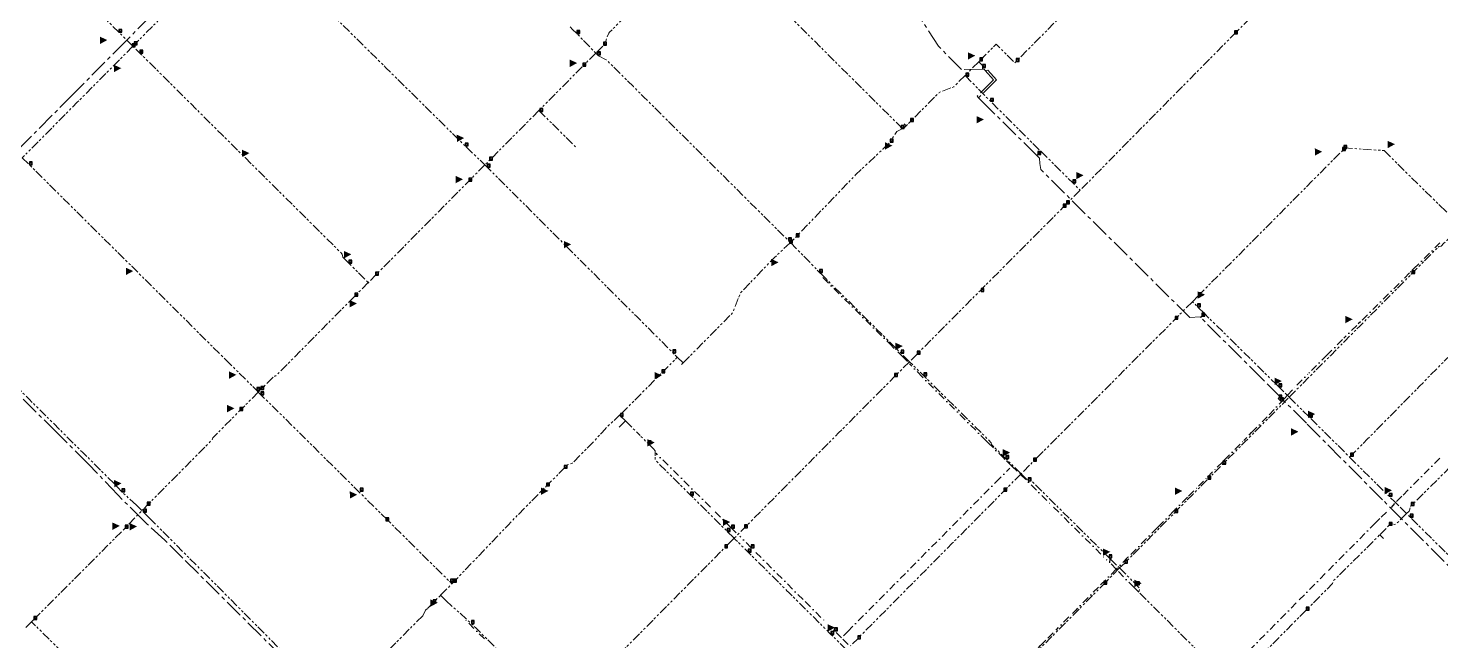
# Model space of a CAD drawing. Header units: millimetres. Extents: x 489358 to 493084, y 5457635 to 5460242.
# Drawn here: x 490313 to 491272, y 5458465 to 5458880 of the extents above; entities that cross this region are included whole.
import ezdxf

# ---------------------------------------------------------------- set-up
doc = ezdxf.new("R2010")
doc.units = ezdxf.units.MM
doc.header["$LTSCALE"] = 10
for name, pattern in [('CENTER', [2, 1.25, -0.25, 0.25, -0.25]), ('DASHDOT', [1, 0.5, -0.25, 0, -0.25]), ('PIPE', [1.305, 0.6, -0.15, 0.15, -0.15, 0.15, -0.105])]:
    doc.linetypes.add(name, pattern=pattern)
for name, color, linetype in [('Abandoned Mains', 10, 'Continuous'), ('Control Valves', 10, 'Continuous'), ('DFPS Mains', 10, 'Continuous'), ('Distribution Mains', 10, 'Continuous'), ('Hydrants', 10, 'Continuous'), ('Transmission Mains', 10, 'Continuous')]:
    doc.layers.add(name, color=color, linetype=linetype)

# ---------------------------------------------------------------- blocks, each defined once
blk = doc.blocks.new('SUPPLYPOINT')
at = {"linetype": 'Continuous'}
h = blk.add_hatch(color=256, dxfattribs=at)
h.paths.add_polyline_path([(0, 3.90525), (0, 0), (3.90525, 0), (3.90525, 3.90525)])
h.paths.add_polyline_path([(3.254375, 1.952625, -1), (0.650875, 1.952625, -1)], flags=16)
blk.add_lwpolyline([(0, 0), (3.90525, 0), (3.90525, 3.90525), (0, 3.90525)], close=True)
blk.add_circle((1.952625, 1.952625), 1.30175)
blk = doc.blocks.new('DAR')
blk.add_solid([(-2.25, 0.34), (-2.24, -0.41), (0, 0)])

msp = doc.modelspace()

# ---------------------------------------------------------------- linework, layer by layer
at = {"layer": 'Abandoned Mains', "color": 40, "linetype": 'DASHDOT', "lineweight": -3, "true_color": 0xffaa00}
for points in [[(491252.339, 5458716.207, 0), (491253.26, 5458717.125, 0), (491271.619, 5458735.366, 0)], [(491250.513, 5458714.387, 0), (491218.261, 5458682.325, 0)], [(491251.32, 5458715.191, 0), (491250.965, 5458714.838, 0)], [(490852.254, 5458711.288, 0), (490852.584, 5458710.908, 0)], [(490852.584, 5458710.908, 0), (490899.363, 5458664.528, 0), (490900.65, 5458663.251, 0)], [(491214.71, 5458678.8, 0), (491205.916, 5458670.063, 0)], [(491217.12, 5458681.193, 0), (491215.701, 5458679.785, 0)], [(491204.991, 5458669.145, 0), (491194.542, 5458658.745, 0), (491183.761, 5458648.03, 0)], [(490903.053, 5458660.869, 0), (490906.283, 5458657.659, 0), (490909.676, 5458654.266, 0)], [(490963.084, 5458600.46, 0), (490919.684, 5458643.909, 0), (490911.077, 5458652.839, 0)], [(491167.532, 5458631.364, 0), (491173.982, 5458638.314, 0), (491181.519, 5458645.801, 0)], [(491182.512, 5458646.788, 0), (491182.157, 5458646.436, 0)], [(491141.504, 5458604.328, 0), (491143.273, 5458606.114, 0), (491155.082, 5458618.014, 0), (491163.472, 5458627.014, 0)], [(490963.084, 5458600.46, 0), (490964.384, 5458599.16, 0)], [(490964.384, 5458599.16, 0), (490974.534, 5458589.1, 0), (490975.834, 5458587.81, 0)], [(491100.461, 5458562.926, 0), (491107.133, 5458569.653, 0), (491113.233, 5458575.803, 0), (491119.903, 5458582.533, 0), (491123.733, 5458586.403, 0), (491124.803, 5458587.483, 0), (491137.92, 5458600.715, 0), (491140.009, 5458602.821, 0)], [(490775.826, 5458555.544, 0), (490738.939, 5458592.058, 0)], [(490980.384, 5458583.31, 0), (490975.834, 5458587.81, 0)], [(491270.986, 5458588.704, 0), (491245.283, 5458562.865, 0), (491241.672, 5458559.254, 0)], [(490866.123, 5458468.06, 0), (490869.138, 5458471.11, 0), (490969.685, 5458572.51, 0), (490979.098, 5458582.012, 0)], [(490980.384, 5458583.31, 0), (490986.434, 5458577.71, 0), (491007.351, 5458556.975, 0)], [(491099.714, 5458562.173, 0), (491091.899, 5458554.294, 0)], [(490779.083, 5458552.267, 0), (490788.907, 5458542.518, 0), (490790.187, 5458541.258, 0), (490793.349, 5458538.134, 0)], [(491008.771, 5458555.568, 0), (491044.615, 5458520.032, 0), (491045.035, 5458519.612, 0)], [(491090.491, 5458552.874, 0), (491081.416, 5458543.724, 0), (491079.025, 5458541.313, 0), (491059.285, 5458521.413, 0), (491051.335, 5458513.412, 0)], [(491091.899, 5458554.294, 0), (491091.195, 5458553.584, 0), (491090.491, 5458552.874, 0)], [(491195.415, 5458512.528, 0), (491226.838, 5458544.276, 0), (491231.133, 5458548.615, 0), (491237.064, 5458554.252, 0)], [(491238.183, 5458555.315, 0), (491240.446, 5458557.942, 0)], [(490803.587, 5458527.908, 0), (490795.745, 5458535.758, 0)], [(490806.702, 5458524.806, 0), (490840.227, 5458491.338, 0), (490854.299, 5458477.264, 0)], [(491051.335, 5458513.412, 0), (491039.336, 5458501.262, 0), (491023.855, 5458485.646, 0), (491021.616, 5458483.393, 0)], [(491047.081, 5458517.789, 0), (491047.27, 5458520.396, 0)], [(491051.335, 5458513.412, 0), (491047.081, 5458517.789, 0)], [(491051.905, 5458512.826, 0), (491051.335, 5458513.412, 0)], [(491063.436, 5458500.963, 0), (491052.398, 5458512.318, 0)], [(491175.581, 5458492.487, 0), (491194.293, 5458511.393, 0)], [(491066.617, 5458497.802, 0), (491065.146, 5458499.263, 0), (491063.436, 5458500.963, 0)], [(491173.543, 5458490.43, 0), (491132.422, 5458448.881, 0), (491129.386, 5458445.814, 0), (491124.968, 5458441.354, 0)], [(490622.515, 5458466.013, 0), (490609.095, 5458479.311, 0)], [(491019.174, 5458480.935, 0), (491010.277, 5458471.969, 0)], [(490869.388, 5458462.31, 0), (490864.838, 5458466.76, 0), (490860.088, 5458471.51, 0), (490859.438, 5458472.15, 0)], [(490998.488, 5458460.099, 0), (491000.036, 5458461.662, 0), (491005.009, 5458466.666, 0), (491008.744, 5458470.425, 0)]]:
    msp.add_polyline3d(points, dxfattribs=at)
at = {"layer": 'DFPS Mains', "color": 5, "linetype": 'CENTER', "lineweight": 5}
for points in [[(490216.994, 5458711.393, 0), (490217.621, 5458712.002, 0), (490219.303, 5458713.637, 0), (490220.618, 5458713.725, 0), (490224.494, 5458716.215, 0), (490255.948, 5458747.949, 0), (490306.12, 5458798.327, 0), (490341.906, 5458834.419, 0), (490373.085, 5458865.862, 0), (490422.162, 5458915.354, 0)], [(490515.224, 5458424.013, 0), (490499.174, 5458439.962, 0), (490417.734, 5458520.846, 0), (490405.467, 5458533.034, 0), (490393.487, 5458543.952, 0), (490390.793, 5458546.629, 0), (490373.516, 5458563.738, 0), (490353.438, 5458584.943, 0), (490332.371, 5458605.861, 0), (490252.591, 5458685.041, 0), (490240.316, 5458697.222, 0), (490232.284, 5458701.512, 0), (490220.982, 5458707.549, 0), (490218.303, 5458710.131, 0), (490217.603, 5458710.806, 0)]]:
    msp.add_polyline3d(points, dxfattribs=at)
at = {"layer": 'Distribution Mains', "color": 140, "linetype": 'PIPE', "lineweight": 5, "true_color": 0x00aaff, "flags": 128}
for points in [[(490383.787, 5458868.301), (490374.287, 5458877.751), (490348.776, 5458903.08), (490342.926, 5458908.88), (490335.577, 5458916.179), (490311.816, 5458939.768), (490297.116, 5458954.368), (490292.136, 5458959.318), (490274.386, 5458976.948), (490270.086, 5458981.248)], [(490461.484, 5458946.6), (490451.164, 5458936.21), (490448.384, 5458933.4), (490438.997, 5458923.952), (490438.361, 5458923.312), (490398.607, 5458883.271), (490384.637, 5458869.201), (490383.787, 5458868.301)], [(490461.484, 5458946.6), (490467.084, 5458941.05), (490490.505, 5458917.921), (490507.345, 5458901.301), (490522.844, 5458886.002), (490555.578, 5458853.679), (490597.678, 5458812.109), (490607.576, 5458802.336), (490609.336, 5458800.606), (490622.736, 5458787.756)], [(490773.43, 5458944.354), (490764.83, 5458935.754), (490763.561, 5458934.464), (490707.452, 5458877.874), (490706.832, 5458877.254), (490704.032, 5458869.654), (490703.382, 5458869.004), (490698.032, 5458863.604)], [(490958.9, 5458858.678), (490967.04, 5458866.888), (490967.64, 5458867.488), (490969.83, 5458869.708), (490982.48, 5458857.009), (490983.38, 5458857.909), (491030.568, 5458905.459), (491036.298, 5458911.229), (491065.507, 5458940.67), (491075.577, 5458950.81)], [(490905.551, 5458811.988), (490905.331, 5458812.498), (490904.671, 5458814.008), (490863.15, 5458855.246), (490838.281, 5458879.936), (490834.391, 5458883.806), (490819.491, 5458898.605), (490805.861, 5458912.135), (490800.632, 5458917.328), (490779.48, 5458938.334)], [(491142.198, 5458887.332), (491131.678, 5458876.712), (491117.118, 5458861.962), (491099.139, 5458843.742), (491086.499, 5458830.931), (491084.589, 5458828.991), (491054.71, 5458798.721), (491033.11, 5458776.821), (491030.531, 5458774.21), (491030.101, 5458773.78), (491026.831, 5458770.56)], [(490680.582, 5458881.454), (490682.322, 5458879.734), (490685.132, 5458876.954), (490698.032, 5458863.604)], [(490383.787, 5458868.301), (490383.387, 5458867.901), (490372.428, 5458856.852), (490363.841, 5458848.195), (490346.053, 5458830.26), (490309.992, 5458793.903), (490308.692, 5458792.604)], [(490527.79, 5458723.607), (490526.29, 5458725.107), (490525.84, 5458727.257), (490503.56, 5458749.376), (490476.099, 5458776.656), (490474.369, 5458778.366), (490459.939, 5458792.695), (490459.039, 5458793.595), (490448.679, 5458803.885), (490444.339, 5458808.194), (490389.66, 5458862.486), (490388.537, 5458863.602), (490383.787, 5458868.301)], [(490698.032, 5458863.604), (490689.233, 5458854.754), (490688.373, 5458853.884), (490681.733, 5458847.194), (490659.425, 5458824.704)], [(490698.032, 5458863.604), (490699.132, 5458862.554), (490699.982, 5458861.704)], [(490699.982, 5458861.704), (490705.182, 5458859.104), (490723.583, 5458840.845), (490730.683, 5458833.795), (490746.23, 5458818.371), (490746.868, 5458817.737), (490828.883, 5458736.357), (490830.183, 5458735.057)], [(490958.03, 5458857.808), (490948.78, 5458848.508)], [(490958.9, 5458858.678), (490958.03, 5458857.808)], [(490958.03, 5458857.808), (490960.63, 5458855.258), (490960.63, 5458853.958), (490960.63, 5458852.758)], [(490948.78, 5458848.508), (490941.13, 5458840.808), (490936.9, 5458839.128), (490931.18, 5458836.857), (490911.781, 5458817.258), (490908.781, 5458814.258)], [(490948.78, 5458848.508), (490949.33, 5458847.948), (490965.98, 5458830.909), (490985.721, 5458811.34), (491000.241, 5458796.96)], [(490659.425, 5458824.704), (490625.936, 5458790.956), (490622.736, 5458787.756)], [(490659.425, 5458824.704), (490660.085, 5458824.054), (490676.515, 5458807.726), (490681.725, 5458802.536), (490685.385, 5458798.906)], [(490905.551, 5458811.988), (490902.331, 5458810.358), (490897.831, 5458803.208), (490897.431, 5458802.808), (490893.311, 5458798.898), (490892.889, 5458798.495), (490888.581, 5458794.398), (490874.432, 5458780.958), (490869.333, 5458775.648), (490834.083, 5458738.957), (490830.183, 5458735.057)], [(490908.781, 5458814.258), (490907.481, 5458812.958), (490905.551, 5458811.988)], [(490908.781, 5458814.258), (490907.481, 5458815.508)], [(491106.931, 5458698.812), (491109.713, 5458701.612), (491140.87, 5458732.962), (491156.31, 5458748.503), (491184.251, 5458776.64), (491197.749, 5458790.233), (491205.279, 5458797.814), (491205.929, 5458798.914)], [(491205.929, 5458798.914), (491206.329, 5458799.314), (491233.278, 5458797.464)], [(490308.692, 5458792.604), (490313.492, 5458787.854), (490370.163, 5458731.617), (490382.963, 5458718.917), (490387.048, 5458714.862), (490404.28, 5458697.758), (490406.883, 5458695.174), (490446.694, 5458655.659)], [(490997.431, 5458794.11), (490998.091, 5458794.79), (491000.241, 5458796.96)], [(491000.241, 5458796.96), (491021.881, 5458775.51), (491026.831, 5458770.56)], [(491233.278, 5458797.464), (491234.788, 5458795.964), (491238.253, 5458792.524), (491248.638, 5458782.214), (491251.271, 5458779.608), (491251.678, 5458779.205), (491271.17, 5458760.192)], [(490622.736, 5458787.756), (490611.787, 5458776.706), (490610.477, 5458775.386), (490548.54, 5458712.907), (490543.581, 5458707.887)], [(490622.736, 5458787.756), (490624.236, 5458786.256), (490668.697, 5458741.857), (490672.147, 5458738.407), (490679.027, 5458731.537), (490686.377, 5458724.187), (490690.257, 5458720.317), (490725.806, 5458684.817), (490750.386, 5458660.257), (490753.386, 5458657.207)], [(491026.831, 5458770.56), (491017.631, 5458761.26), (491015.439, 5458759.059), (491001.282, 5458744.85), (490958.993, 5458702.389), (490948.6, 5458691.955), (490942.18, 5458685.51), (490916.183, 5458659.409), (490911.023, 5458654.204)], [(491271.17, 5458760.192), (491271.6, 5458759.773)], [(491271.6, 5458759.773), (491274.529, 5458756.916), (491275.839, 5458755.606), (491276.479, 5458754.966), (491278.257, 5458752.996)], [(491168.805, 5458630.109), (491173.097, 5458634.432), (491183.171, 5458644.581), (491184.792, 5458646.213), (491196.983, 5458658.488), (491206.634, 5458668.211), (491216.638, 5458678.29), (491219.174, 5458680.845), (491251.662, 5458713.577), (491252.579, 5458714.498), (491254.831, 5458716.771), (491270.396, 5458732.46), (491271.951, 5458732.608), (491273.856, 5458734.521), (491275.76, 5458736.436), (491277.593, 5458738.279), (491276.997, 5458747.323), (491280.538, 5458750.469)], [(490830.183, 5458735.057), (490829.693, 5458734.587), (490819.304, 5458724.827), (490818.434, 5458724.007), (490796.284, 5458700.857), (490790.885, 5458687.307), (490757.286, 5458653.357)], [(490830.183, 5458735.057), (490849.984, 5458714.807), (490851.774, 5458713.032)], [(490527.79, 5458723.607), (490528.25, 5458723.157), (490530.39, 5458721.057), (490542.941, 5458708.557)], [(490371.1, 5458571.412), (490365.71, 5458576.762), (490362.02, 5458580.422), (490349.9, 5458592.451), (490318.089, 5458623.991), (490313.399, 5458628.651), (490293.269, 5458648.62), (490287.848, 5458654), (490266.668, 5458675.019), (490255.398, 5458686.199), (490250.858, 5458690.708), (490229.647, 5458711.758), (490228.997, 5458712.408)], [(490911.023, 5458654.204), (490905.259, 5458659.927), (490903.415, 5458661.758), (490901.996, 5458663.167), (490863.478, 5458701.411), (490858.372, 5458706.199), (490854.256, 5458710.567), (490851.774, 5458713.032)], [(490543.581, 5458707.887), (490534.378, 5458698.613), (490532.688, 5458696.91), (490480.794, 5458644.559), (490480.281, 5458644.472), (490479.694, 5458644.359), (490470.694, 5458635.259), (490468.944, 5458633.509)], [(490543.581, 5458707.887), (490542.941, 5458708.557)], [(490543.941, 5458707.507), (490543.581, 5458707.887)], [(491103.081, 5458694.912), (491091.281, 5458682.962), (491071.962, 5458663.571), (491060.477, 5458652.057), (491059.451, 5458651.028), (491058.899, 5458650.474), (491056.994, 5458648.563), (491011.774, 5458603.211), (490995.234, 5458586.61), (490986.767, 5458578.11)], [(491106.931, 5458698.812), (491103.081, 5458694.912)], [(491111.271, 5458686.792), (491106.531, 5458691.462), (491103.081, 5458694.912)], [(491209.833, 5458589.415), (491210.503, 5458590.085), (491222.042, 5458601.795), (491241.934, 5458621.969), (491248.132, 5458628.255), (491257.122, 5458637.366), (491274.892, 5458655.382), (491285.847, 5458666.489), (491292.341, 5458673.071), (491313.76, 5458694.787)], [(491108.761, 5458684.132), (491109.571, 5458685.012), (491111.271, 5458686.792)], [(491160.832, 5458638.004), (491159.972, 5458638.844), (491145.182, 5458653.403), (491111.271, 5458686.792)], [(490446.694, 5458655.659), (490453.244, 5458649.149), (490467.894, 5458634.609), (490468.944, 5458633.509)], [(490715.339, 5458618.908), (490741.128, 5458644.829), (490742.886, 5458646.607), (490753.386, 5458657.207)], [(490753.386, 5458657.207), (490757.286, 5458653.357)], [(490757.286, 5458653.357), (490756.236, 5458652.257)], [(490911.023, 5458654.204), (490900.935, 5458644.109), (490893.88, 5458637.006), (490862.905, 5458605.818), (490855.396, 5458598.258), (490849.506, 5458592.328), (490842.406, 5458585.178), (490827.806, 5458570.478), (490801.119, 5458543.605), (490799.037, 5458541.508), (490791.949, 5458534.341)], [(490986.767, 5458578.11), (490976.35, 5458588.455), (490975.783, 5458589.019), (490966.77, 5458597.959), (490966.553, 5458599.16), (490920.694, 5458644.652), (490911.023, 5458654.204)], [(491160.832, 5458638.004), (491161.682, 5458637.164), (491167.535, 5458631.367)], [(490468.944, 5458633.509), (490456.445, 5458621.06), (490455.345, 5458619.95), (490444.836, 5458609.36), (490437.996, 5458602.46), (490437.546, 5458601.16), (490394.824, 5458558.097), (490393.549, 5458556.812), (490389.899, 5458553.162)], [(490468.944, 5458633.509), (490470.694, 5458631.809), (490521.521, 5458581.494), (490535.425, 5458567.73), (490536.825, 5458566.33), (490540.095, 5458563.1), (490556.605, 5458546.761), (490557.086, 5458546.285), (490599.294, 5458504.511), (490600.344, 5458503.451)], [(491053.515, 5458514.196), (491057.106, 5458517.536), (491079.568, 5458540.171), (491081.517, 5458542.135), (491091.198, 5458551.891), (491100.983, 5458561.763), (491101.683, 5458562.469), (491103.576, 5458564.377), (491113.523, 5458574.402), (491120.772, 5458581.708), (491123.617, 5458584.575), (491124.815, 5458585.782), (491139.001, 5458600.077), (491141.558, 5458602.653), (491144.353, 5458605.47), (491168.805, 5458630.109)], [(491163.482, 5458627.014), (491162.852, 5458627.624), (491161.282, 5458629.164), (491161.792, 5458629.654), (491162.532, 5458630.364)], [(491163.482, 5458627.014), (491167.535, 5458631.367)], [(491167.535, 5458631.367), (491168.805, 5458630.109)], [(491168.805, 5458630.109), (491182.582, 5458616.464), (491183.462, 5458615.584)], [(490600.344, 5458503.451), (490601.444, 5458504.561), (490622.083, 5458526.16), (490638.472, 5458543.31), (490644.582, 5458549.699), (490663.491, 5458568.799), (490664.541, 5458569.859), (490671.24, 5458576.498), (490671.953, 5458577.201), (490673.74, 5458579.059), (490676.53, 5458581.849), (490677.6, 5458582.939), (490678.88, 5458584.249), (490682.14, 5458585.359), (490697.589, 5458600.958), (490702.35, 5458606.244), (490705.739, 5458610.008), (490714.239, 5458617.808)], [(490714.239, 5458617.808), (490715.339, 5458618.908)], [(490714.239, 5458617.808), (490714.869, 5458617.178), (490718.139, 5458613.958)], [(490713.989, 5458609.708), (490715.589, 5458611.348), (490718.139, 5458613.958)], [(490718.139, 5458613.958), (490726.389, 5458605.808)], [(491183.462, 5458615.584), (491191.682, 5458607.445), (491199.297, 5458599.885), (491209.833, 5458589.415)], [(491305.728, 5458610.64), (491278.312, 5458582.95), (491254.954, 5458559.78), (491251.476, 5458556.328), (491250.983, 5458555.831), (491250.498, 5458553.494), (491250.156, 5458552.846), (491248.448, 5458551.138)], [(490726.389, 5458605.808), (490728.089, 5458604.058)], [(490737.189, 5458595.008), (490736.589, 5458595.698), (490735.529, 5458596.738), (490733.739, 5458598.508), (490728.089, 5458604.058)], [(490738.406, 5458593.79), (490737.189, 5458595.008)], [(490791.949, 5458534.341), (490791.274, 5458535.011), (490787.226, 5458539.024), (490786.445, 5458539.799), (490775.068, 5458551.082), (490762.34, 5458563.705), (490738.426, 5458587.421), (490738.406, 5458593.79)], [(491209.833, 5458589.415), (491235.563, 5458563.885), (491236.633, 5458562.815), (491240.566, 5458558.98)], [(490986.767, 5458578.11), (490975.035, 5458566.26), (490960.865, 5458551.97), (490955.411, 5458546.463), (490954.685, 5458545.66), (490940.055, 5458530.98), (490927.607, 5458518.429), (490878.408, 5458468.8), (490877.098, 5458467.48), (490875.839, 5458466.209), (490870.986, 5458461.311)], [(490980.384, 5458583.31), (490980.17, 5458583.094)], [(491047.268, 5458520.394), (491046.49, 5458521.17), (491044.929, 5458522.719), (491009.543, 5458557.764), (490994.138, 5458573.049), (490991.521, 5458573.393), (490991.024, 5458573.885), (490986.767, 5458578.11)], [(490386.25, 5458556.812), (490376.25, 5458565.812), (490373.38, 5458568.932), (490372.38, 5458570.022), (490371.1, 5458571.412)], [(491240.566, 5458558.98), (491241.984, 5458557.57)], [(490316.505, 5458479.167), (490352.483, 5458515.174), (490377.471, 5458540.183), (490378.551, 5458541.263), (490389.899, 5458553.162)], [(490386.25, 5458556.812), (490389.899, 5458553.162)], [(490394.899, 5458548.212), (490393.349, 5458549.742), (490390.999, 5458552.062), (490389.899, 5458553.162)], [(491248.448, 5458551.138), (491241.157, 5458543.854), (491240.026, 5458543.709), (491238.537, 5458544.623), (491237.76, 5458544.267), (491236.632, 5458543.132)], [(491248.448, 5458551.138), (491241.984, 5458557.57)], [(491312.134, 5458488.868), (491307.584, 5458493.367), (491304.798, 5458496.031), (491281.184, 5458518.616), (491277.933, 5458521.866), (491276.833, 5458522.916), (491258.483, 5458541.156), (491253.125, 5458546.486), (491250.933, 5458548.666), (491248.448, 5458551.138)], [(490394.899, 5458548.212), (490402.318, 5458540.766), (490433.06, 5458509.913), (490460.93, 5458481.934), (490499.846, 5458442.879), (490516.45, 5458426.215)], [(491230.286, 5458536.751), (491236.632, 5458543.132)], [(490791.949, 5458534.341), (490785.538, 5458527.858), (490766.357, 5458508.512), (490764.499, 5458506.638), (490749.26, 5458491.279), (490736.661, 5458478.579), (490702.333, 5458443.96), (490684.094, 5458425.56), (490675.301, 5458416.859)], [(490868.313, 5458458.61), (490867.44, 5458459.476), (490857.711, 5458469.124), (490856.783, 5458470.044), (490853.375, 5458473.424), (490837.789, 5458488.881), (490831.742, 5458494.878), (490830.89, 5458495.723), (490828.835, 5458497.761), (490828.054, 5458498.536), (490802.813, 5458523.567), (490801.478, 5458524.891), (490792.694, 5458533.602), (490791.949, 5458534.341)], [(491130.116, 5458435.029), (491135.161, 5458440.109), (491137.979, 5458442.947), (491180.371, 5458485.63), (491180.724, 5458485.985), (491198.299, 5458503.724), (491198.759, 5458505.44), (491200.133, 5458506.798), (491222.529, 5458528.951), (491223.234, 5458529.66), (491230.286, 5458536.751)], [(491230.286, 5458536.751), (491232.771, 5458534.284)], [(491053.515, 5458514.196), (491042.956, 5458503.236), (491023.923, 5458484.044), (491021.006, 5458481.102), (491010.422, 5458470.43), (491006.326, 5458466.299), (491000.914, 5458460.842), (490998.631, 5458458.54), (490994.013, 5458453.883), (490980.01, 5458439.762), (490941.164, 5458400.591)], [(491047.268, 5458520.394), (491053.515, 5458514.196)], [(491053.515, 5458514.196), (491065.13, 5458502.688), (491066.336, 5458501.491), (491067.401, 5458500.434), (491066.617, 5458497.802), (491067.327, 5458497.098)], [(490592.695, 5458495.661), (490600.344, 5458503.451)], [(490584.095, 5458487.011), (490586.096, 5458489.012), (490587.545, 5458490.461), (490592.695, 5458495.661)], [(490596.182, 5458492.174), (490592.695, 5458495.661)], [(490596.182, 5458492.174), (490613.552, 5458476.46), (490616.504, 5458473.532), (490638.599, 5458451.614), (490660.236, 5458430.15), (490662.883, 5458427.525), (490667.184, 5458423.258), (490669.699, 5458420.763), (490674.41, 5458415.99)], [(491067.327, 5458497.098), (491077.716, 5458486.783), (491116.876, 5458447.894), (491120.336, 5458444.464), (491123.946, 5458440.901)], [(490580.645, 5458481.811), (490582.495, 5458485.611), (490584.095, 5458487.011)], [(490315.005, 5458477.667), (490311.156, 5458473.767)], [(490315.005, 5458477.667), (490316.505, 5458479.167)], [(490447.355, 5458346.218), (490444.555, 5458348.968), (490416.665, 5458376.668), (490395.276, 5458397.928), (490379.726, 5458413.378), (490376.636, 5458416.438), (490315.005, 5458477.667)], [(490580.645, 5458481.811), (490535.549, 5458436.404), (490525.887, 5458426.683), (490520.95, 5458421.715)]]:
    msp.add_lwpolyline(points, dxfattribs=at)
at = {"layer": 'Transmission Mains', "color": 176, "linetype": 'CENTER', "lineweight": 9, "true_color": 0x00007e}
for points in [[(490961.73, 5458852.708, 0), (490960.63, 5458852.698, 0), (490946.38, 5458852.558, 0), (490930.68, 5458868.307, 0), (490914.73, 5458893.107, 0), (490899.979, 5458935.757, 0), (490886.329, 5458980.307, 0), (490885.073, 5458981.551, 0), (490879.529, 5458987.157, 0)], [(490962.44, 5458851.908, 0), (490968.08, 5458845.559, 0), (490956.93, 5458834.309, 0)], [(490962.44, 5458851.908, 0), (490964.18, 5458852.058, 0), (490970.03, 5458845.559, 0), (490957.93, 5458833.309, 0)], [(490962.44, 5458851.908, 0), (490961.73, 5458852.708, 0)], [(490957.93, 5458833.309, 0), (490956.93, 5458834.309, 0)], [(490997.431, 5458794.11, 0), (490964.53, 5458826.769, 0), (490957.93, 5458833.309, 0)], [(490997.431, 5458794.11, 0), (490999.181, 5458792.41, 0), (490999.581, 5458788.81, 0)], [(491108.761, 5458684.132, 0), (491108.281, 5458684.612, 0), (491101.381, 5458684.162, 0), (491000.081, 5458784.66, 0), (490999.581, 5458788.81, 0)], [(491601.34, 5458196.825, 0), (491591.07, 5458205.635, 0), (491586.14, 5458209.874, 0), (491584.25, 5458211.674, 0), (491555.889, 5458238.774, 0), (491531.389, 5458262.973, 0), (491470.957, 5458323.032, 0), (491449.086, 5458344.77, 0), (491403.135, 5458390.719, 0), (491390.365, 5458403.339, 0), (491386.245, 5458407.419, 0), (491317.784, 5458475.068, 0), (491302.384, 5458490.317, 0), (491232.133, 5458560.465, 0), (491180.492, 5458612.364, 0), (491162.562, 5458630.384, 0), (491150.582, 5458642.414, 0), (491108.761, 5458684.132, 0)]]:
    msp.add_polyline3d(points, dxfattribs=at)

# ---------------------------------------------------------------- block references
at = {"layer": 'Control Valves', "color": 10, "xscale": 0.5121311055616196, "yscale": 0.5121311055845195, "zscale": 100000000}
for p in [(490374.287, 5458877.751), (490685.132, 5458876.954), (491131.678, 5458876.712), (490383.387, 5458867.901), (490384.637, 5458869.201), (490703.382, 5458869.004), (490388.537, 5458863.602), (490689.233, 5458854.754), (490699.132, 5458862.554), (490958.68, 5458858.458), (490983.38, 5458857.909), (490949.28, 5458847.908), (490960.63, 5458853.908), (490965.98, 5458830.909), (490660.085, 5458824.054), (490911.781, 5458817.258), (490905.331, 5458812.498), (490609.336, 5458800.606), (490897.881, 5458803.158), (491205.009, 5458797.514), (491205.929, 5458798.914), (490313.492, 5458787.854), (490625.936, 5458790.956), (490998.131, 5458794.76), (490624.236, 5458786.256), (490611.787, 5458776.706), (491021.881, 5458775.51), (491015.439, 5458759.059), (491017.631, 5458761.26), (490828.883, 5458736.357), (490829.633, 5458734.657), (490834.083, 5458738.957), (490530.39, 5458721.057), (490548.54, 5458712.907), (490849.984, 5458714.807), (491252.014, 5458713.932), (490959.583, 5458701.809), (490534.389, 5458698.602), (491106.531, 5458691.462), (491106.931, 5458698.812), (491091.281, 5458682.962), (491109.581, 5458685.012), (490750.386, 5458660.257), (490905.259, 5458659.927), (490916.183, 5458659.409), (490742.886, 5458646.607), (490900.935, 5458644.109), (490920.694, 5458644.652), (490467.894, 5458634.609), (490470.694, 5458635.259), (491161.682, 5458637.164), (490470.694, 5458631.809), (491161.882, 5458629.564), (491162.882, 5458627.664), (490456.445, 5458621.06), (490714.739, 5458617.058), (491182.582, 5458616.464), (490733.739, 5458598.508), (490976.351, 5458588.456), (490995.234, 5458586.61), (491210.483, 5458590.115), (490676.53, 5458581.849), (491123.736, 5458584.695), (490664.541, 5458569.859), (490991.521, 5458573.393), (491113.523, 5458574.402), (490376.25, 5458565.812), (490538.155, 5458566.3), (490762.34, 5458563.705), (490975.035, 5458566.26), (491236.633, 5458562.815), (490390.999, 5458552.062), (490393.549, 5458556.812), (491091.198, 5458551.891), (491250.933, 5458548.666), (491251.689, 5458556.541), (490378.551, 5458541.263), (490555.533, 5458546.112), (490787.226, 5458539.024), (490790.187, 5458541.258), (490799.037, 5458541.508), (491236.632, 5458543.132), (490785.538, 5458527.858), (490801.478, 5458524.891), (490803.587, 5458527.908), (491046.49, 5458521.17), (491057.106, 5458517.536), (490599.294, 5458504.511), (490601.444, 5458504.561), (491042.956, 5458503.236), (491065.13, 5458502.688), (490587.545, 5458490.461), (491180.371, 5458485.63), (490316.505, 5458479.167), (490613.552, 5458476.46), (490860.088, 5458471.51), (490857.711, 5458469.124), (490875.839, 5458466.209)]:
    msp.add_blockref('SUPPLYPOINT', p, dxfattribs=at)
at = {"layer": 'Hydrants', "color": 1, "xscale": 2.217371762314368, "yscale": 6.667291191439385}
for p in [(490366.407, 5458872.489), (490685.383, 5458856.904), (490955.63, 5458861.908), (490375.888, 5458853.402), (490961.531, 5458818.609), (490608.686, 5458805.975), (490899.381, 5458800.858), (491191.183, 5458796.73), (491240.578, 5458801.814), (490462.939, 5458795.755), (490607.887, 5458778.006), (491029.181, 5458780.71), (490681.337, 5458733.857), (490532.09, 5458727.057), (490822.084, 5458721.657), (490383.993, 5458715.707), (490535.891, 5458693.73), (491111.664, 5458699.676), (491211.886, 5458683.013), (490906.44, 5458664.811), (490454.044, 5458645.309), (490742.948, 5458644.908), (491163.832, 5458641.064), (490452.745, 5458622.56), (491186.482, 5458618.664), (491175.082, 5458606.714), (490738.038, 5458599.358), (490979.302, 5458592.568), (490376.05, 5458571.612), (490665.841, 5458566.509), (491096.227, 5458566.483), (491238.583, 5458566.915), (490536.045, 5458563.96), (490374.901, 5458542.763), (490386.568, 5458542.373), (490789.323, 5458545.396), (491047.321, 5458525.134), (491068.734, 5458503.902), (490590.745, 5458490.611), (490860.444, 5458473.737)]:
    msp.add_blockref('DAR', p, dxfattribs=at)

doc.saveas('drawing.dxf')
